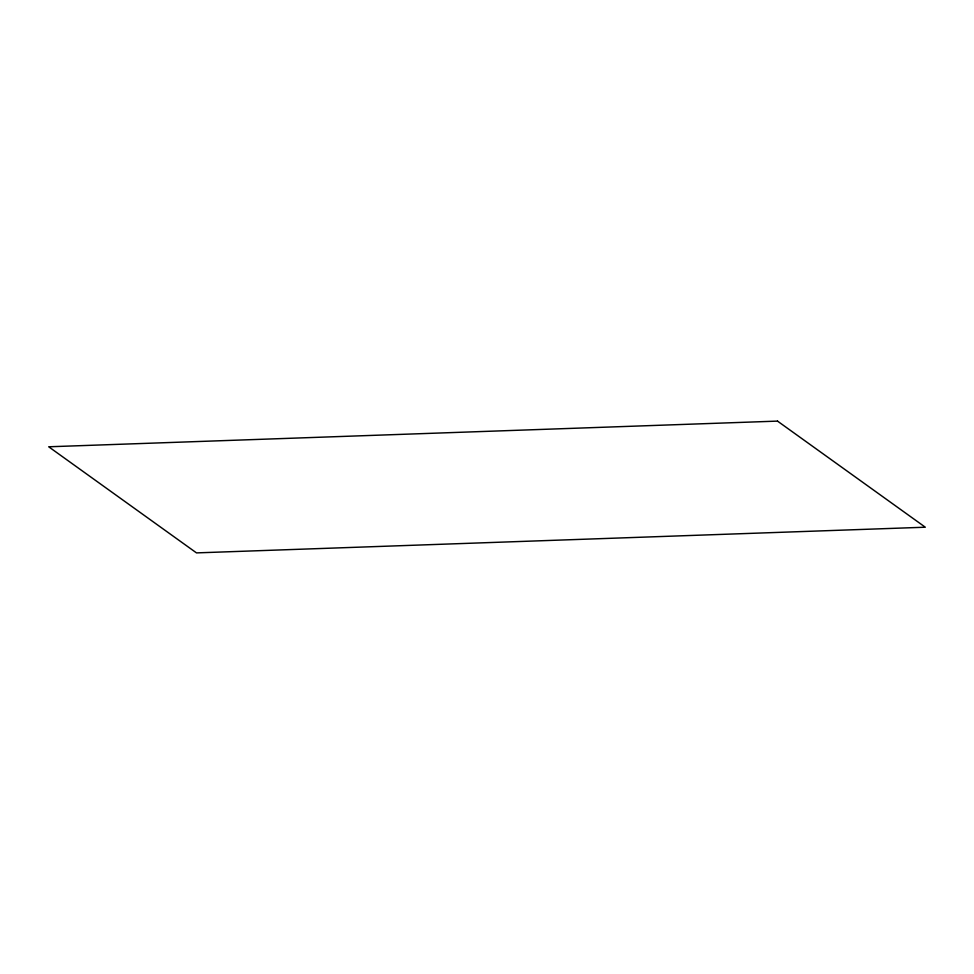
<?xml version="1.0" encoding="UTF-8"?>
<svg xmlns="http://www.w3.org/2000/svg" width="974" height="974" viewBox="0 0 974 974"><rect width="100%" height="100%" fill="white"/><g stroke="black" fill="none" stroke-linecap="round" stroke-linejoin="round"><path stroke-width="1.46" d="M777.508 421.109L48.7 446.786L196.492 552.891L925.3 527.214L777.508 421.109"/></g></svg>
